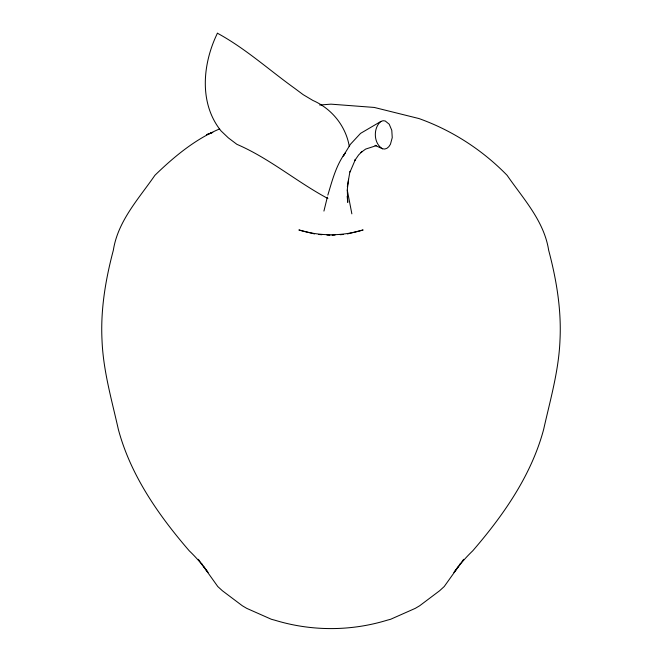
<?xml version="1.0" encoding="UTF-8"?>
<svg xmlns="http://www.w3.org/2000/svg" width="662" height="662" viewBox="0 0 662 662"><rect width="100%" height="100%" fill="white"/><g stroke="black" fill="none" stroke-linecap="round" stroke-linejoin="round"><path stroke-width="0.99" d="M348.593 179.27L347.277 189.63L347.757 202.382L347.178 196.233M349.983 171.292L347.327 186.61M323.925 211.079L327.342 197.144M327.831 195.149C332.159 180.751 336.097 165.31 345.134 153.121L343.669 155.62M350.008 172.037L355.444 159.368L354.782 160.527L358.605 154.974L361.973 151.615L360.881 152.55L365.647 149.082L376.612 145.541L375.031 145.375L382.562 148.785L384.763 149.033L386.914 148.305L388.851 146.666L390.456 144.225L392.243 137.646L391.788 130.323L389.223 124.216L385.226 120.972L383.025 120.732L380.873 121.452L360.558 133.376L350.446 144.266L343.123 156.224M463.657 559.307L444.227 586.532L439.601 590.761L419.675 605.755L415.273 608.361L390.588 619.293L387.088 620.22C350.703 631.374 311.297 631.374 274.912 620.22L271.412 619.293L246.727 608.361L242.325 605.755L222.399 590.761L217.773 586.532L198.343 559.307M458.137 566.689L454 572.456C459.569 564.678 465.849 557.412 472.759 550.801C503.443 515.251 531.412 475.283 543.676 429.299C550.263 399.865 558.802 370.621 559.978 340.301C561.558 309.816 556.444 279.546 548.641 250.17C544.081 220.926 523.27 198.766 507.109 175.322C482.466 150.026 452.254 130.447 418.98 118.556L374.262 107.443L331 104.157L319.672 105.018M459.32 565.042L460.504 563.395M380.873 121.452C372.979 127.948 373.492 143.58 382.562 148.785M219.66 128.908C195.05 139.235 173.883 156.877 154.891 175.322C138.73 198.766 117.919 220.926 113.359 250.17C105.556 279.546 100.442 309.816 102.022 340.301C103.198 370.621 111.737 399.865 118.324 429.299C130.588 475.283 158.557 515.251 189.241 550.801C196.151 557.412 202.431 564.678 208 572.456L203.863 566.689M347.418 233.934L363.132 229.954C342.287 236.342 319.713 236.342 298.868 229.954L314.582 233.934M332.018 235.333L335.063 235.101M340.152 234.712L343.197 234.48M318.803 234.48L321.848 234.712M326.937 235.101L329.982 235.333M327.889 198.509C296.725 181.868 269.542 158.367 236.888 144.324L228.332 137.862L221.025 130.894C198.914 103.487 202.58 64.255 216.954 34.201L217.417 33.1L218.055 33.563C245.743 48.731 269.235 70.073 294.789 88.41L303.163 94.658L312.886 100.45C331.803 108.692 345.92 126.185 349.313 146.575M201.496 563.395L202.68 565.042M347.302 190.193L351.861 213.859M212.022 132.574L206.577 134.7L212.8 132.425L212.022 132.574"/></g></svg>
